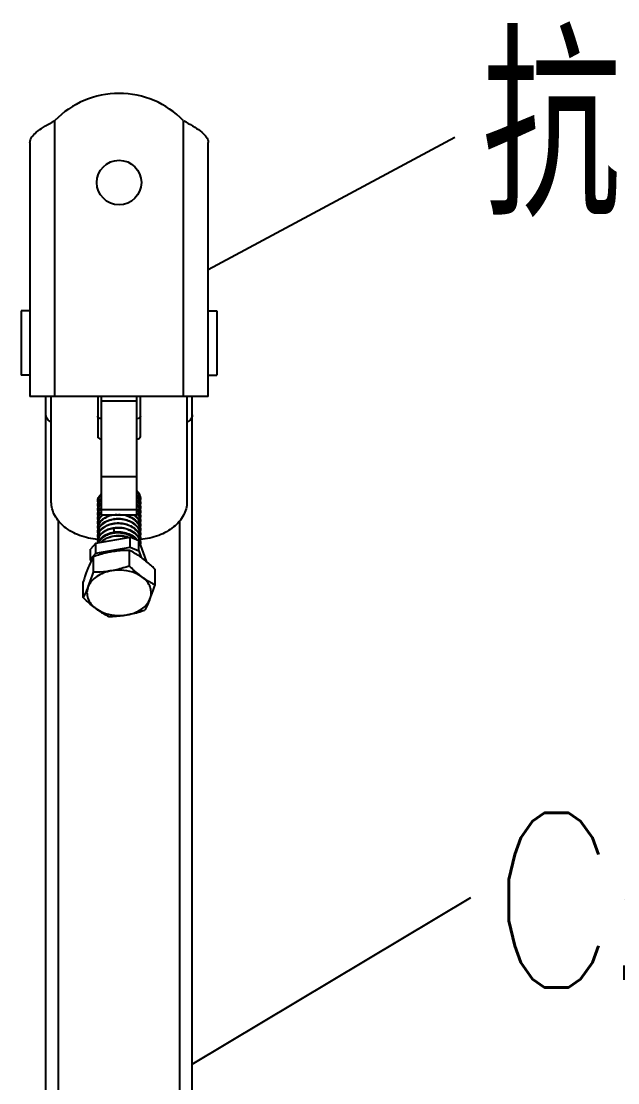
# Model space of a CAD drawing. Extents: x 27938 to 1507990, y 110129 to 923079.
# Drawn here: x 555274 to 556641, y 359780 to 362213 of the extents above; entities that cross this region are included whole.
import ezdxf

# ---------------------------------------------------------------- set-up
doc = ezdxf.new("R2010")
doc.units = 0
doc.header["$LTSCALE"] = 1000
doc.header["$MEASUREMENT"] = 0
doc.layers.add('W_DIM', color=4, linetype='Continuous')
doc.styles.get("Standard").update_dxf_attribs({"font": 'gbenor.shx', "bigfont": 'gbcbig.shx'})
doc.styles.add('wwp100', font='txt.shx', dxfattribs={"width": 0.7, "height": 400, "bigfont": 'hztxt.shx'})
doc.dimstyles.get("Standard").update_dxf_attribs({"dimtxt": 0.18, "dimasz": 0.18, "dimexe": 0.18, "dimexo": 0.0625, "dimgap": 0.09, "dimtad": 0, "dimtih": 1, "dimtoh": 1, "dimdec": 4, "dimzin": 0, "dimdsep": 46, "dimtxsty": 'Standard', "dimcen": 0.09, "dimadec": 0, "dimazin": 0, "dimtfac": 1, "dimtdec": 4, "dimtofl": 0, "dimtmove": 0, "dimatfit": 3, "dimfxl": 1, "dimtolj": 1, "dimtzin": 0, "dimarcsym": 0})

msp = doc.modelspace()

# ---------------------------------------------------------------- linework, layer by layer
for p, q in [((555351.1, 361352.6), (555351.1, 361985.1)), ((555645.5, 361352.6), (555645.5, 361985.1)), ((555293.8, 361935.1), (555293.8, 361352.6)), ((555702.7, 361352.6), (555702.7, 361935.1)), ((555293.8, 361548.9), (555274, 361548.9)), ((555274, 361548.9), (555274, 361401.7)), ((555702.7, 361548.9), (555722.6, 361548.9)), ((555722.6, 361548.9), (555722.6, 361401.7)), ((555293.8, 361401.7), (555274, 361401.7)), ((555702.7, 361401.7), (555722.6, 361401.7)), ((555702.7, 361352.6), (555293.8, 361352.6)), ((555330.6, 358782.2), (555330.6, 361352.6)), ((555342.9, 361111), (555342.9, 361352.6)), ((555449.2, 361352.6), (555449.2, 361261.3)), ((555457.4, 361352.6), (555457.4, 361081.7)), ((555457.4, 361342.7), (555539.2, 361342.7)), ((555539.2, 361081.7), (555539.2, 361352.6)), ((555547.3, 361261.3), (555547.3, 361352.6)), ((555653.7, 361352.6), (555653.7, 361111)), ((555665.9, 358782.2), (555665.9, 361352.6)), ((555457.4, 361169.2), (555539.2, 361169.2)), ((555457.4, 361093.6), (555539.2, 361093.6)), ((555457.4, 361081.7), (555539.2, 361081.7)), ((555359.3, 358903.1), (555359.3, 361068.2)), ((555485.1, 361050.5), (555487.2, 361042.1)), ((555637.3, 358903.1), (555637.3, 361068.2)), ((555444.6, 361016.7), (555524, 361030.6)), ((555543.8, 361022.2), (555524, 361030.6)), ((555524, 361007.5), (555524, 361030.6)), ((555444.6, 361016.7), (555432.7, 361002.7)), ((555432.7, 360979.6), (555432.7, 361002.7)), ((555444.6, 360993.6), (555444.6, 361016.7)), ((555444.6, 360993.6), (555524, 361007.5)), ((555521.9, 360964.3), (555521.9, 361000.2)), ((555524, 361007.5), (555543.8, 360999)), ((555543.8, 361022.2), (555560.2, 360975.3)), ((555543.8, 360999), (555543.8, 361022.2)), ((555543.8, 360999), (555549.2, 360983.8)), ((555432.7, 360979.6), (555444.6, 360993.6)), ((555434.1, 360975.4), (555432.7, 360979.6)), ((555439.4, 360949.9), (555439.4, 360985.7)), ((555580.8, 360921), (555580.8, 360956.8)), ((555415.8, 360892.1), (555415.8, 360928))]:
    msp.add_line(p, q)
msp.add_circle((555498.3, 361843.3), 51.1)
for centre, radius, start, end in [((555498.3, 361843.3), 204.4, 43.9455, 136.0545), ((555503.9, 361697.7), 325.5, 117.9978, 119.2622), ((555492.7, 361697.7), 325.5, 60.7378, 62.0022), ((555510.9, 361111.6), 37.9, 39.7045, 41.528), ((555510.5, 361110), 38.3, 41.2696, 41.5925), ((555518.3, 361114.8), 29.1, 18.4603, 20.6754), ((555518.8, 361116.3), 28.6, 15.9619, 18.4588), ((555471.6, 361110.3), 22.3, 176.7735, 180.0108), ((555471.8, 361110.3), 22.6, 180.0526, 191.0446), ((555471.6, 361100.2), 22.3, 176.7894, 180.0075), ((555471.8, 361100.2), 22.6, 180.049, 190.9977), ((555481.3, 361095.9), 33.7, 135.4665, 138.8015), ((555481.3, 361085.8), 33.7, 135.4871, 138.7938), ((555481.3, 361075.7), 33.7, 135.4659, 138.8093), ((555518.3, 361104.7), 29.1, 18.4602, 20.6744), ((555518.3, 361094.6), 29.1, 18.4602, 20.6742), ((555518.8, 361106.1), 28.6, 15.9611, 18.4587), ((555518.8, 361096), 28.6, 15.9615, 18.4587), ((555520.2, 361115.3), 27.1, 350.0725, 359.9827), ((555520.2, 361105.2), 27.1, 350.1241, 359.9724), ((555520.4, 361115.3), 26.9, 2.6981, 5.2477), ((555520.5, 361115.3), 26.9, 0.008, 2.6973), ((555520.5, 361105.2), 26.9, 359.9975, 2.695), ((555520.5, 361095.1), 26.9, 0.011, 2.6839), ((555471.6, 361090), 22.3, 176.785, 179.9983), ((555471.8, 361090.1), 22.6, 180.0405, 191.0531), ((555471.6, 361079.9), 22.3, 176.7769, 180.0081), ((555471.8, 361079.9), 22.6, 180.0497, 191.0016), ((555481.3, 361065.6), 33.7, 135.4702, 138.7951), ((555482, 361054.8), 34.7, 132.2645, 138.752), ((555484.1, 361052.4), 37.8, 129.2284, 132.3075), ((555495.6, 361018.7), 54.3, 98.9818, 101.0323), ((555511.1, 361071.3), 37.5, 38.3867, 41.6033), ((555510.8, 361069.8), 37.9, 39.969, 41.5624), ((555511.3, 361060.1), 37.3, 37.6353, 41.5837), ((555518.3, 361084.5), 29.1, 18.4603, 20.6751), ((555518.3, 361074.4), 29.1, 18.4602, 20.6743), ((555518.3, 361064.2), 29.1, 18.4602, 20.6747), ((555518.8, 361085.9), 28.6, 15.9624, 18.4588), ((555518.8, 361075.8), 28.6, 15.9612, 18.4587), ((555518.8, 361065.7), 28.6, 15.9616, 18.4587), ((555520.2, 361095.1), 27.1, 350.1633, 359.9862), ((555520.2, 361085), 27.1, 350.0816, 359.9797), ((555520.2, 361074.9), 27.1, 350.141, 359.976), ((555520.4, 361085), 26.9, 2.6985, 5.2581), ((555520.5, 361085), 26.9, 0.005, 2.6978), ((555520.5, 361074.9), 26.9, 0.0011, 2.692), ((555471.6, 361069.8), 22.3, 176.7867, 180.0021), ((555471.8, 361069.8), 22.6, 180.0437, 191.0051), ((555471.6, 361059.7), 22.3, 176.7795, 180.0015), ((555471.8, 361059.7), 22.6, 180.0437, 191.062), ((555471.6, 361049.6), 22.3, 176.7801, 180.0075), ((555471.8, 361049.6), 22.6, 180.049, 190.9954), ((555495.6, 361008.3), 54.6, 99.0333, 99.9567), ((555496, 361004.9), 58.1, 82.211, 82.5185), ((555518.3, 361054.1), 29.1, 18.4603, 20.6749), ((555518.3, 361044), 29.1, 18.4602, 20.6741), ((555518.8, 361055.5), 28.6, 15.9612, 18.4587), ((555518.6, 361045.4), 28.8, 18.117, 18.456), ((555518.8, 361045.4), 28.6, 15.9641, 18.119), ((555520.2, 361064.8), 27.1, 350.0747, 359.9827), ((555520.3, 361054.6), 27.1, 350.395, 359.9755), ((555520.4, 361064.7), 26.9, 2.6886, 5.2518), ((555520.5, 361064.7), 26.9, 0.008, 2.6878), ((555520.5, 361054.6), 26.9, 0.0004, 2.6959), ((555471.6, 361039.4), 22.3, 176.7856, 179.9966), ((555471.8, 361039.5), 22.6, 180.0384, 191.0179), ((555471.6, 361029.3), 22.3, 176.7743, 180.0077), ((555471.8, 361029.3), 22.6, 180.0498, 191.0645), ((555495.7, 360976.7), 65.9, 97.4386, 99.2614), ((555495.5, 360988.9), 53.8, 100.5055, 101.18), ((555495.6, 360988.4), 54.3, 98.9052, 100.5042), ((555518.3, 361033.9), 29.1, 18.4602, 20.6754), ((555518.3, 361023.8), 29.1, 18.4602, 20.6746), ((555518.2, 361013.6), 29.3, 18.4202, 20.7394), ((555518.8, 361035.3), 28.6, 15.9619, 18.4587), ((555518.8, 361025.2), 28.6, 15.9611, 18.4587), ((555518.8, 361015.1), 28.6, 15.8298, 18.459), ((555520.2, 361044.5), 27.1, 350.1504, 359.9814), ((555520.2, 361034.4), 27.1, 350.0711, 359.9827), ((555520.2, 361024.3), 27.1, 350.1078, 359.9722), ((555520.4, 361034.4), 26.9, 2.6938, 5.2451), ((555520.5, 361044.5), 26.9, 0.0063, 2.6857), ((555520.5, 361034.4), 26.9, 0.008, 2.693), ((555520.5, 361024.3), 26.9, 359.9973, 2.6949), ((555471.5, 361019.2), 22.3, 176.7845, 184.2112), ((555520.3, 361014.1), 27, 2.8574, 5.2194), ((555520.3, 361014.1), 27, 0.0081, 2.8567), ((555520.3, 361014.1), 27.1, 356.5315, 0.0065)]:
    msp.add_arc(centre, radius, start, end)
for points, knots in [([(555293.8, 361935.1), (555293.8, 361944.2), (555306.4, 361958), (555325.4, 361970.7), (555338.1, 361977.9), (555344.8, 361981.7)], [0, 0, 0, 0, 0.388881, 0.673899, 1, 1, 1, 1]), ([(555651.8, 361981.7), (555658.5, 361977.9), (555671.1, 361970.7), (555690.1, 361958), (555702.7, 361944.2), (555702.7, 361935.1)], [0, 0, 0, 0, 0.326101, 0.611119, 1, 1, 1, 1]), ([(555342.8, 361293.9), (555339.4, 361295.6), (555333.4, 361300), (555330.6, 361307.2), (555330.6, 361310.5)], [0, 0, 0, 0, 0.538137, 1, 1, 1, 1]), ([(555457.4, 361301.8), (555455.4, 361301.8), (555451.6, 361302.6), (555449.2, 361306), (555449.2, 361307.6)], [0, 0, 0, 0, 0.559761, 1, 1, 1, 1]), ([(555547.3, 361307.6), (555547.3, 361306), (555544.9, 361302.6), (555541.2, 361301.8), (555539.2, 361301.8)], [0, 0, 0, 0, 0.440239, 1, 1, 1, 1]), ([(555665.9, 361310.5), (555665.9, 361307.2), (555663.2, 361300), (555657.2, 361295.6), (555653.7, 361293.9)], [0, 0, 0, 0, 0.461863, 1, 1, 1, 1]), ([(555449.2, 361261.3), (555449.2, 361259.7), (555451.6, 361256.3), (555455.4, 361255.5), (555457.4, 361255.5)], [0, 0, 0, 0, 0.440239, 1, 1, 1, 1]), ([(555539.2, 361255.5), (555541.2, 361255.5), (555544.9, 361256.3), (555547.3, 361259.7), (555547.3, 361261.3)], [0, 0, 0, 0, 0.559761, 1, 1, 1, 1]), ([(555449.2, 361111.5), (555449.2, 361114.8), (555450.8, 361121.6), (555454.8, 361127.1), (555457.3, 361129.6)], [0, 0, 0, 0, 0.479607, 1, 1, 1, 1]), ([(555457.3, 361128.4), (555455, 361126), (555451.1, 361120.9), (555449.4, 361114.6), (555449.2, 361111.5)], [0, 0, 0, 0, 0.520009, 1, 1, 1, 1]), ([(555539.2, 361126.5), (555540, 361125.7), (555542.7, 361122.3), (555544.9, 361118.3), (555545.9, 361115.2)], [0, 0, 0, 0, 0.25985, 1, 1, 1, 1]), ([(555545.5, 361115), (555545.2, 361115.9), (555543.6, 361119.6), (555541.2, 361123), (555539.2, 361125.3)], [0, 0, 0, 0, 0.242549, 1, 1, 1, 1]), ([(555545.5, 361125.1), (555545.2, 361126), (555543.6, 361129.7), (555541.3, 361133), (555539.3, 361135.3)], [0, 0, 0, 0, 0.242679, 1, 1, 1, 1]), ([(555540, 361135.8), (555540.7, 361135), (555543.1, 361131.8), (555545, 361128.1), (555545.9, 361125.3)], [0, 0, 0, 0, 0.25881, 1, 1, 1, 1]), ([(555449.7, 361025), (555435.5, 361026.3), (555408.3, 361032.2), (555373.3, 361051), (555349.1, 361078), (555342.9, 361100.4), (555342.9, 361111)], [0, 0, 0, 0, 0.288185, 0.553327, 0.788006, 1, 1, 1, 1]), ([(555457.3, 361118.3), (555455, 361115.9), (555451.1, 361110.7), (555449.4, 361104.4), (555449.2, 361101.4)], [0, 0, 0, 0, 0.519993, 1, 1, 1, 1]), ([(555449.2, 361101.4), (555449.2, 361104.4), (555450.5, 361110.5), (555453.9, 361115.7), (555455.9, 361118.1)], [0, 0, 0, 0, 0.482588, 1, 1, 1, 1]), ([(555457.3, 361108.1), (555455, 361105.8), (555451.1, 361100.6), (555449.4, 361094.3), (555449.2, 361091.3)], [0, 0, 0, 0, 0.52002, 1, 1, 1, 1]), ([(555449.2, 361091.3), (555449.2, 361094.2), (555450.5, 361100.4), (555453.9, 361105.6), (555455.9, 361108)], [0, 0, 0, 0, 0.482583, 1, 1, 1, 1]), ([(555457.3, 361098), (555455, 361095.7), (555451.1, 361090.5), (555449.4, 361084.2), (555449.2, 361081.2)], [0, 0, 0, 0, 0.520002, 1, 1, 1, 1]), ([(555449.2, 361081.2), (555449.2, 361084.1), (555450.5, 361090.3), (555453.9, 361095.5), (555455.9, 361097.9)], [0, 0, 0, 0, 0.482587, 1, 1, 1, 1]), ([(555539.2, 361116.5), (555540, 361115.6), (555542.7, 361112.2), (555544.9, 361108.2), (555545.9, 361105.1)], [0, 0, 0, 0, 0.25988, 1, 1, 1, 1]), ([(555545.5, 361104.9), (555545.2, 361105.8), (555543.6, 361109.5), (555541.2, 361112.9), (555539.2, 361115.2)], [0, 0, 0, 0, 0.242552, 1, 1, 1, 1]), ([(555539.2, 361106.3), (555540, 361105.5), (555542.7, 361102), (555544.9, 361098.1), (555545.9, 361095)], [0, 0, 0, 0, 0.259876, 1, 1, 1, 1]), ([(555545.5, 361094.8), (555545.2, 361095.7), (555543.6, 361099.4), (555541.2, 361102.8), (555539.2, 361105.1)], [0, 0, 0, 0, 0.242544, 1, 1, 1, 1]), ([(555653.7, 361111), (555653.7, 361100.5), (555647.5, 361078.1), (555623.4, 361051.2), (555588.6, 361032.3), (555561.5, 361026.4), (555547.3, 361025)], [0, 0, 0, 0, 0.212085, 0.446759, 0.711828, 1, 1, 1, 1]), ([(555457.3, 361087.9), (555455, 361085.6), (555451.1, 361080.4), (555449.4, 361074.1), (555449.2, 361071.1)], [0, 0, 0, 0, 0.520001, 1, 1, 1, 1]), ([(555449.2, 361071.1), (555449.2, 361074), (555450.5, 361080.1), (555453.9, 361085.4), (555455.9, 361087.7)], [0, 0, 0, 0, 0.482586, 1, 1, 1, 1]), ([(555461.9, 361081.8), (555458.3, 361079.2), (555452.3, 361073.1), (555449.5, 361064.8), (555449.2, 361060.9)], [0, 0, 0, 0, 0.52908, 1, 1, 1, 1]), ([(555493.8, 361081.7), (555488, 361081.5), (555477.1, 361079.8), (555462.7, 361073.3), (555452.5, 361063.4), (555449.5, 361054.9), (555449.2, 361050.8)], [0, 0, 0, 0, 0.291873, 0.559175, 0.79302, 1, 1, 1, 1]), ([(555449.2, 361060.9), (555449.2, 361063.9), (555450.5, 361070), (555453.9, 361075.2), (555455.9, 361077.6)], [0, 0, 0, 0, 0.482585, 1, 1, 1, 1]), ([(555455.9, 361067.5), (555457.5, 361069.3), (555465.1, 361076.3), (555475.3, 361080.3), (555483.1, 361081.8)], [0, 0, 0, 0, 0.228177, 1, 1, 1, 1]), ([(555455.9, 361057.4), (555461.3, 361063.6), (555473.4, 361070.1), (555490.9, 361073.2), (555505.3, 361072.8), (555519.1, 361069.4), (555531.2, 361063.4), (555540.7, 361055), (555544.7, 361048), (555545.9, 361044.4)], [0, 0, 0, 0, 0.235001, 0.369196, 0.507414, 0.643709, 0.772807, 0.891505, 1, 1, 1, 1]), ([(555487.1, 361072.4), (555488.9, 361072.7), (555495.9, 361073.5), (555503.2, 361072.9), (555508.4, 361071.8)], [0, 0, 0, 0, 0.247797, 1, 1, 1, 1]), ([(555545.5, 361054.3), (555544, 361058.3), (555538.9, 361066.1), (555527.3, 361074.8), (555512.7, 361080.4), (555502.1, 361081.7), (555496.7, 361081.8)], [0, 0, 0, 0, 0.218898, 0.461373, 0.725247, 1, 1, 1, 1]), ([(555509, 361081.8), (555513.4, 361081), (555521.7, 361078.5), (555532.6, 361072.4), (555541.1, 361064.4), (555544.8, 361057.8), (555545.9, 361054.5)], [0, 0, 0, 0, 0.276521, 0.537648, 0.778453, 1, 1, 1, 1]), ([(555545.5, 361064.4), (555544.2, 361067.8), (555540.2, 361074.5), (555534.4, 361079.5), (555531.1, 361081.8)], [0, 0, 0, 0, 0.478395, 1, 1, 1, 1]), ([(555532.9, 361081.7), (555535.9, 361079.4), (555541.2, 361074.4), (555544.8, 361067.9), (555545.9, 361064.6)], [0, 0, 0, 0, 0.520421, 1, 1, 1, 1]), ([(555539.2, 361086.1), (555540, 361085.2), (555542.7, 361081.8), (555544.9, 361077.8), (555545.9, 361074.7)], [0, 0, 0, 0, 0.259878, 1, 1, 1, 1]), ([(555545.5, 361084.6), (555545.2, 361085.5), (555543.8, 361088.9), (555541.7, 361092), (555539.9, 361094.1)], [0, 0, 0, 0, 0.243219, 1, 1, 1, 1]), ([(555540.5, 361094.6), (555541.1, 361093.9), (555543.3, 361090.8), (555545, 361087.5), (555545.9, 361084.8)], [0, 0, 0, 0, 0.258068, 1, 1, 1, 1]), ([(555545.5, 361074.5), (555545.3, 361075.2), (555544, 361078.2), (555542.3, 361080.9), (555540.8, 361082.9)], [0, 0, 0, 0, 0.244171, 1, 1, 1, 1]), ([(555545.5, 361044.2), (555543.9, 361048.5), (555538.3, 361056.8), (555525.5, 361065.7), (555509.7, 361071), (555492.7, 361072.3), (555476.2, 361069.4), (555462.3, 361062.8), (555452.4, 361053.1), (555449.5, 361044.7), (555449.2, 361040.7)], [0, 0, 0, 0, 0.114222, 0.241564, 0.380183, 0.523375, 0.662466, 0.789658, 0.901085, 1, 1, 1, 1]), ([(555449.2, 361050.8), (555449.2, 361053.8), (555450.5, 361059.9), (555453.9, 361065.1), (555455.9, 361067.5)], [0, 0, 0, 0, 0.482588, 1, 1, 1, 1]), ([(555545.5, 361034), (555543.9, 361038.3), (555538.3, 361046.7), (555525.5, 361055.6), (555509.7, 361060.9), (555492.7, 361062.1), (555476.2, 361059.3), (555462.3, 361052.7), (555452.4, 361043), (555449.5, 361034.6), (555449.2, 361030.6)], [0, 0, 0, 0, 0.11422, 0.241557, 0.38018, 0.523371, 0.662464, 0.789655, 0.901082, 1, 1, 1, 1]), ([(555449.2, 361040.7), (555449.2, 361043.6), (555450.5, 361049.8), (555453.9, 361055), (555455.9, 361057.4)], [0, 0, 0, 0, 0.482586, 1, 1, 1, 1]), ([(555485.1, 361050.5), (555480.3, 361049.7), (555471.3, 361047.2), (555459.7, 361040.5), (555451.7, 361031.4), (555449.4, 361024), (555449.2, 361020.5)], [0, 0, 0, 0, 0.290521, 0.554658, 0.788516, 1, 1, 1, 1]), ([(555455.9, 361047.3), (555461.3, 361053.4), (555473.4, 361060), (555490.9, 361063.1), (555505.3, 361062.7), (555519.1, 361059.3), (555531.2, 361053.3), (555540.7, 361044.9), (555544.7, 361037.8), (555545.9, 361034.2)], [0, 0, 0, 0, 0.234995, 0.369193, 0.507415, 0.643708, 0.772808, 0.891506, 1, 1, 1, 1]), ([(555455.9, 361037.1), (555457.6, 361039), (555465.7, 361046.4), (555476.5, 361050.4), (555484.8, 361051.7)], [0, 0, 0, 0, 0.22749, 1, 1, 1, 1]), ([(555484, 361051.6), (555486.1, 361052), (555494.5, 361053.4), (555503.2, 361052.8), (555509.5, 361051.3)], [0, 0, 0, 0, 0.246468, 1, 1, 1, 1]), ([(555484.8, 361051.7), (555491.2, 361052.8), (555504.4, 361053.1), (555522.8, 361048.2), (555537.8, 361038.6), (555544.3, 361029.1), (555545.9, 361024.1)], [0, 0, 0, 0, 0.271171, 0.538307, 0.783282, 1, 1, 1, 1]), ([(555545.5, 361023.9), (555543.7, 361028.7), (555537.1, 361037.9), (555522.2, 361047.1), (555504.2, 361051.8), (555491.4, 361051.6), (555485.1, 361050.5)], [0, 0, 0, 0, 0.217951, 0.46337, 0.729831, 1, 1, 1, 1]), ([(555487.1, 361062.3), (555488.4, 361062.5), (555493.9, 361063.2), (555499.5, 361063), (555503.6, 361062.5)], [0, 0, 0, 0, 0.247252, 1, 1, 1, 1]), ([(555449.2, 361030.6), (555449.2, 361033.5), (555450.5, 361039.7), (555453.9, 361044.9), (555455.9, 361047.3)], [0, 0, 0, 0, 0.482586, 1, 1, 1, 1]), ([(555449.2, 361020.5), (555449.2, 361023.4), (555450.5, 361029.5), (555453.9, 361034.8), (555455.9, 361037.1)], [0, 0, 0, 0, 0.482589, 1, 1, 1, 1]), ([(555450.5, 361017.8), (555450.8, 361018.6), (555452.1, 361022), (555454.1, 361025), (555455.9, 361027)], [0, 0, 0, 0, 0.241445, 1, 1, 1, 1]), ([(555536.3, 361025.5), (555530.4, 361031.1), (555518.7, 361037.1), (555502.1, 361040.3), (555488.9, 361040.3), (555476.4, 361037.8), (555462.6, 361032), (555454.1, 361024.1), (555451.3, 361017.9)], [0, 0, 0, 0, 0.255096, 0.39268, 0.530602, 0.663916, 0.788307, 1, 1, 1, 1]), ([(555455.9, 361027), (555457.6, 361028.9), (555465.8, 361036.3), (555476.7, 361040.3), (555485.1, 361041.7)], [0, 0, 0, 0, 0.227377, 1, 1, 1, 1]), ([(555457.1, 361019), (555464.2, 361026.4), (555480.3, 361033.2), (555502, 361034), (555513.5, 361031.7), (555518.9, 361029.8)], [0, 0, 0, 0, 0.470214, 0.736055, 1, 1, 1, 1]), ([(555471.3, 361028.6), (555474.8, 361030.5), (555490.4, 361036.3), (555508.5, 361034.9), (555520.2, 361030)], [0, 0, 0, 0, 0.239303, 1, 1, 1, 1]), ([(555487.2, 361042), (555497.3, 361043.3), (555517.3, 361041.6), (555535, 361030.9), (555540.7, 361023.7)], [0, 0, 0, 0, 0.526254, 1, 1, 1, 1]), ([(555487.2, 361042.1), (555489, 361042.3), (555496.3, 361043.1), (555503.7, 361042.5), (555509.1, 361041.3)], [0, 0, 0, 0, 0.247915, 1, 1, 1, 1]), ([(555521.9, 361000.2), (555518.5, 361000.1), (555504.7, 360999.9), (555490.9, 360998.5), (555480.6, 360996.7)], [0, 0, 0, 0, 0.246121, 1, 1, 1, 1]), ([(555551.3, 360982.3), (555548.9, 360984), (555539.5, 360990.7), (555529.4, 360996.4), (555521.9, 361000.2)], [0, 0, 0, 0, 0.263099, 1, 1, 1, 1]), ([(555439.4, 360985.7), (555438.4, 360983.9), (555434.1, 360975.7), (555430.3, 360967.2), (555427.6, 360960.6)], [0, 0, 0, 0, 0.226572, 1, 1, 1, 1]), ([(555480.6, 360996.7), (555477.1, 360996.1), (555463.2, 360993.3), (555449.5, 360989.2), (555439.4, 360985.7)], [0, 0, 0, 0, 0.248499, 1, 1, 1, 1]), ([(555580.8, 360956.8), (555578.4, 360959.2), (555569, 360968.1), (555559.1, 360976.6), (555551.3, 360982.3)], [0, 0, 0, 0, 0.257895, 1, 1, 1, 1]), ([(555427.6, 360960.6), (555426.5, 360958.1), (555422.3, 360947.4), (555418.5, 360936.4), (555415.8, 360928)], [0, 0, 0, 0, 0.233658, 1, 1, 1, 1]), ([(555480.6, 360953.3), (555474.5, 360952.3), (555462.8, 360949.1), (555447.3, 360941.1), (555435, 360930.6), (555429.4, 360921.8), (555427.6, 360917.3)], [0, 0, 0, 0, 0.27851, 0.540172, 0.780428, 1, 1, 1, 1]), ([(555480.6, 360953.3), (555477.2, 360952.7), (555463.5, 360950.7), (555449.7, 360949.9), (555439.4, 360949.9)], [0, 0, 0, 0, 0.254083, 1, 1, 1, 1]), ([(555521.9, 360964.3), (555518.5, 360963.1), (555505, 360958.7), (555491.1, 360955.2), (555480.6, 360953.3)], [0, 0, 0, 0, 0.251163, 1, 1, 1, 1]), ([(555551.3, 360938.9), (555546.7, 360942.3), (555525.2, 360954.2), (555499, 360956.5), (555480.6, 360953.3)], [0, 0, 0, 0, 0.235366, 1, 1, 1, 1]), ([(555551.3, 360938.9), (555548.8, 360940.7), (555538.5, 360948.7), (555528.9, 360957.4), (555521.9, 360964.3)], [0, 0, 0, 0, 0.240981, 1, 1, 1, 1]), ([(555427.6, 360917.3), (555428.6, 360919.8), (555432.8, 360930.5), (555436.6, 360941.5), (555439.4, 360949.9)], [0, 0, 0, 0, 0.233658, 1, 1, 1, 1]), ([(555569, 360888.4), (555570.7, 360892.6), (555572.7, 360901.8), (555570.4, 360915.8), (555563, 360928.8), (555555.6, 360935.8), (555551.3, 360938.9)], [0, 0, 0, 0, 0.238229, 0.47528, 0.726056, 1, 1, 1, 1]), ([(555551.3, 360938.9), (555553.8, 360937.1), (555563.2, 360930.5), (555573.2, 360924.8), (555580.8, 360921)], [0, 0, 0, 0, 0.263099, 1, 1, 1, 1]), ([(555427.6, 360917.3), (555426.6, 360914.9), (555423, 360906.4), (555419, 360898), (555415.8, 360892.1)], [0, 0, 0, 0, 0.275005, 1, 1, 1, 1]), ([(555427.6, 360917.3), (555425.8, 360913), (555423.8, 360903.9), (555426.1, 360889.8), (555433.5, 360876.8), (555441, 360869.9), (555445.2, 360866.7)], [0, 0, 0, 0, 0.238229, 0.47528, 0.726056, 1, 1, 1, 1]), ([(555569, 360888.4), (555570, 360890.9), (555574.2, 360901.6), (555578, 360912.6), (555580.8, 360921)], [0, 0, 0, 0, 0.233658, 1, 1, 1, 1]), ([(555445.2, 360866.7), (555442.7, 360868.6), (555432.4, 360876.5), (555422.8, 360885.3), (555415.8, 360892.1)], [0, 0, 0, 0, 0.240981, 1, 1, 1, 1]), ([(555515.9, 360852.3), (555522, 360853.4), (555533.7, 360856.5), (555549.3, 360864.5), (555561.5, 360875.1), (555567.1, 360883.9), (555569, 360888.4)], [0, 0, 0, 0, 0.27851, 0.540172, 0.780428, 1, 1, 1, 1]), ([(555569, 360888.4), (555568, 360886), (555564.4, 360877.5), (555560.4, 360869.2), (555557.2, 360863.3)], [0, 0, 0, 0, 0.275005, 1, 1, 1, 1]), ([(555445.2, 360866.7), (555447.7, 360864.9), (555457.1, 360858.3), (555467.1, 360852.6), (555474.7, 360848.8)], [0, 0, 0, 0, 0.263099, 1, 1, 1, 1]), ([(555445.2, 360866.7), (555449.9, 360863.3), (555471.4, 360851.4), (555497.6, 360849.1), (555515.9, 360852.3)], [0, 0, 0, 0, 0.235366, 1, 1, 1, 1]), ([(555515.9, 360852.3), (555519.4, 360852.9), (555533.4, 360855.7), (555547.1, 360859.8), (555557.2, 360863.3)], [0, 0, 0, 0, 0.248499, 1, 1, 1, 1]), ([(555474.7, 360848.8), (555478.1, 360848.8), (555491.9, 360849.1), (555505.7, 360850.5), (555515.9, 360852.3)], [0, 0, 0, 0, 0.246121, 1, 1, 1, 1])]:
    msp.add_open_spline(points, degree=3, knots=knots)
for points in [[(555547.2, 361117.8), (555547, 361119.9), (555546.6, 361122), (555545.9, 361124.1)], [(555546.3, 361124.1), (555547, 361121.7), (555547.3, 361119.1), (555547.3, 361116.6)], [(555547.3, 361106.5), (555547.2, 361109), (555546.7, 361111.5), (555545.9, 361113.9)], [(555547.3, 361096.4), (555547.2, 361098.9), (555546.7, 361101.4), (555545.9, 361103.8)], [(555546.3, 361114), (555547, 361111.6), (555547.3, 361109), (555547.3, 361106.5)], [(555546.3, 361103.9), (555547, 361101.5), (555547.3, 361098.9), (555547.3, 361096.4)], [(555547.2, 361087.4), (555547, 361089.6), (555546.6, 361091.7), (555545.9, 361093.7)], [(555547.3, 361076.1), (555547.2, 361078.6), (555546.7, 361081.2), (555545.9, 361083.6)], [(555547.2, 361067.2), (555547, 361069.3), (555546.6, 361071.4), (555545.9, 361073.5)], [(555546.3, 361093.8), (555547, 361091.3), (555547.3, 361088.8), (555547.3, 361086.2)], [(555546.3, 361083.6), (555547, 361081.2), (555547.3, 361078.7), (555547.3, 361076.1)], [(555546.3, 361073.5), (555547, 361071.1), (555547.3, 361068.5), (555547.3, 361066)], [(555547.3, 361055.9), (555547.2, 361058.4), (555546.7, 361060.9), (555545.9, 361063.3)], [(555547.3, 361045.8), (555547.2, 361048.3), (555546.7, 361050.8), (555545.9, 361053.2)], [(555546.3, 361063.4), (555547, 361061), (555547.3, 361058.4), (555547.3, 361055.9)], [(555546.3, 361053.3), (555547, 361050.9), (555547.3, 361048.3), (555547.3, 361045.8)], [(555547.2, 361036.8), (555547, 361039), (555546.6, 361041.1), (555545.9, 361043.1)], [(555547.3, 361025.5), (555547.2, 361028.1), (555546.7, 361030.6), (555545.9, 361033)], [(555546.3, 361043.2), (555547, 361040.7), (555547.3, 361038.2), (555547.3, 361035.6)], [(555546.3, 361033.1), (555547, 361030.6), (555547.3, 361028.1), (555547.3, 361025.5)], [(555547.2, 361016.5), (555547, 361018.6), (555546.6, 361020.8), (555545.9, 361022.8)], [(555546.3, 361022.9), (555547, 361020.5), (555547.3, 361017.9), (555547.3, 361015.4)]]:
    msp.add_open_spline(points, degree=3)

# ---------------------------------------------------------------- texts
at = {"layer": 'W_DIM', "color": 7, "style": 'wwp100', "width": 0.8}
for s, p in [('抗震连接座A', (556329.1, 361767.1)), ('C型槽钢', (556350, 359998.4))]:
    msp.add_text(s, height=400, dxfattribs=at).set_placement(p)

# ---------------------------------------------------------------- leaders
for points in [[(555702.7, 361643.8), (556267.9, 361947.2)], [(555665.9, 359822.4), (556304.5, 360204.2)]]:
    msp.add_leader(points, dimstyle='Standard', override={"dimgap": 20})

doc.saveas('drawing.dxf')
